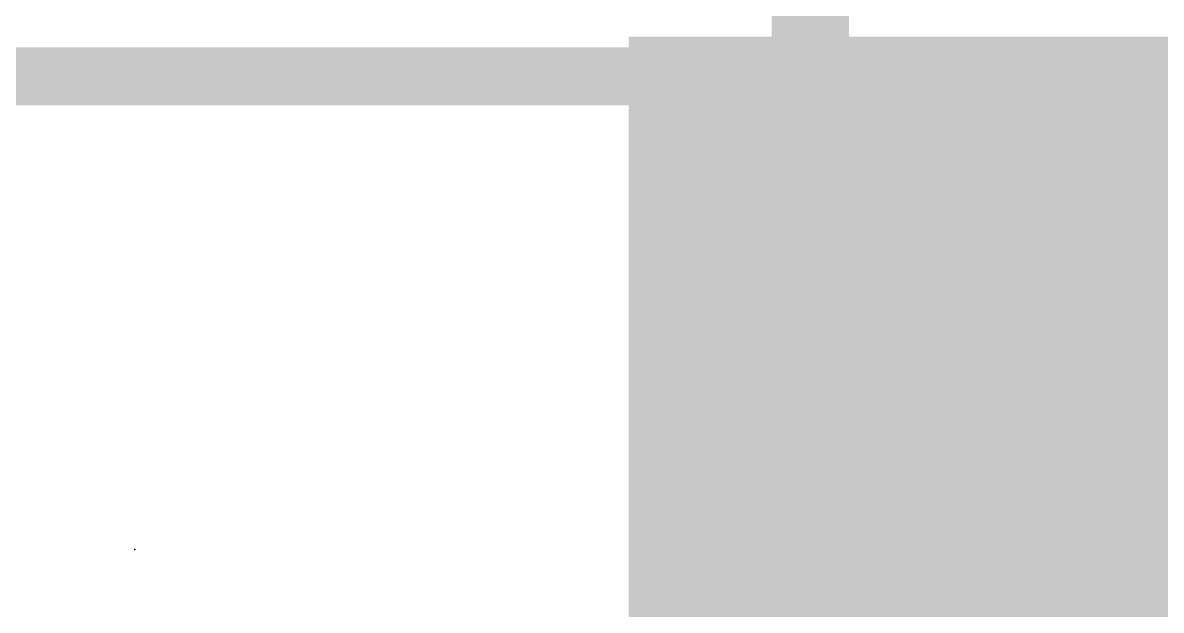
# Model space of a CAD drawing. Extents: x -11.8 to 66.2, y -19.6 to 35.5.
# Drawn here: x 11.897 to 14.893, y 21.43 to 22.976 of the extents above; entities that cross this region are included whole.
import ezdxf

# ---------------------------------------------------------------- set-up
doc = ezdxf.new("R2010")
doc.units = 0
for name, color, linetype in [('1', 12, 'CONTINUOUS'), ('16', 132, 'CONTINUOUS'), ('21', 41, 'CONTINUOUS'), ('23', 53, 'CONTINUOUS'), ('51', 53, 'CONTINUOUS')]:
    doc.layers.add(name, color=color, linetype=linetype)

# ---------------------------------------------------------------- blocks, each defined once
blk = doc.blocks.new('RECT')
blk.add_solid([(-0.5, -0.5), (0.5, -0.5), (-0.5, 0.5), (0.5, 0.5)])

msp = doc.modelspace()

# ---------------------------------------------------------------- linework, layer by layer
at = {"layer": '1', "const_width": 0.254}
msp.add_lwpolyline([(14.392, 21.59), (13.97, 21.59)], dxfattribs=at)
at = {"layer": '1', "const_width": 0.127}
for points in [[(13.97, 21.6535, 1), (13.97, 21.5265)], [(14.392, 21.5265, 1), (14.392, 21.6535)]]:
    msp.add_lwpolyline(points, format="xyb", dxfattribs=at)
at = {"layer": '16', "const_width": 0.2032}
msp.add_lwpolyline([(13.97, 19.7485), (13.97, 26.6319)], dxfattribs=at)
at = {"layer": '21', "const_width": 0.1524}
msp.add_lwpolyline([(11.165, 22.835), (13.219, 22.835)], dxfattribs=at)
at = {"layer": '21', "const_width": 0.0762}
msp.add_lwpolyline([(13.219, 22.7969, 1), (13.219, 22.8731)], format="xyb", dxfattribs=at)
at = {"layer": '23'}
msp.add_point((12.192, 21.59), dxfattribs=at)
at = {"layer": '51', "const_width": 0.1524}
msp.add_lwpolyline([(10.53, 22.835), (13.854, 22.835)], dxfattribs=at)
at = {"layer": '51', "const_width": 0.0762}
msp.add_lwpolyline([(13.854, 22.7969, 1), (13.854, 22.8731)], format="xyb", dxfattribs=at)

# ---------------------------------------------------------------- block references
at = {"layer": '1', "xscale": 1.8, "yscale": 2.7}
msp.add_blockref('RECT', (14.392, 21.59), dxfattribs=at)
at = {"layer": '51', "xscale": 0.8499, "yscale": 2.65}
msp.add_blockref('RECT', (14.268, 21.5942), dxfattribs=at)

doc.saveas('drawing.dxf')
